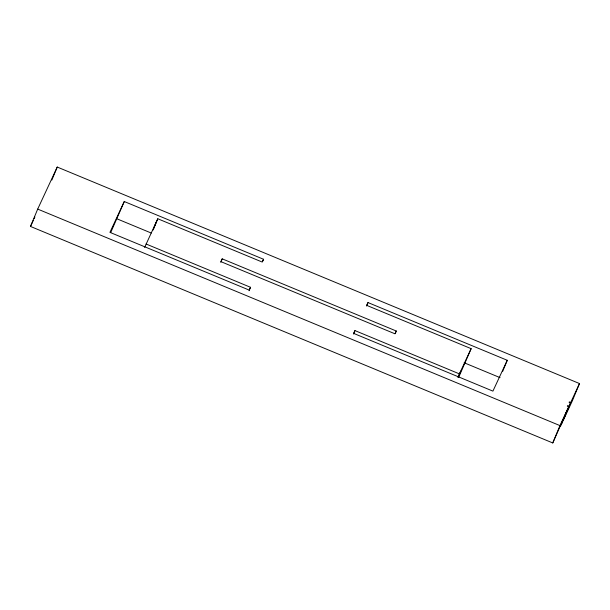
<?xml version="1.0" encoding="UTF-8"?>
<svg xmlns="http://www.w3.org/2000/svg" width="610" height="610" viewBox="0 0 610 610"><rect width="100%" height="100%" fill="white"/><g stroke="black" fill="none" stroke-linecap="round" stroke-linejoin="round"><path stroke-width="0.91" d="M579.5 383.553L570.701 402.47L569.313 401.899L569.115 402.318L570.51 402.89L552.759 442.951L30.5 226.447L37.69 209.093L57.241 167.048L579.5 383.553L572.31 400.907L563.518 419.825M51.85 180.064L57.241 167.048M110.707 232.578L124.265 201.521L263.535 259.258L262.818 260.996M144.616 247.454L157.784 218.761L262.231 262.064L263.535 259.258M153.606 228.506L156.48 221.56M153.11 230.039L157.784 218.761M220.767 262.308L222.2 258.838L396.286 331.009L395.211 333.609M249.063 290.756L250.504 287.287L146.049 243.985M353.518 334.059L354.951 330.589L459.406 373.884L471.141 348.661L366.686 305.358L367.99 302.56L507.261 360.289L502.587 371.574M366.549 306.029L367.99 302.56M457.973 377.361L459.406 373.884M458.194 377.155L460.71 371.086M471.141 348.661L458.735 377.224M552.759 442.951L559.949 425.597L568.749 406.679L567.353 406.1L567.552 405.68L568.939 406.26M560.582 426.131L567.773 408.776M570.701 402.47L561.757 423.607M30.5 226.447L33.291 220.439M34.091 218.723L34.892 217.007M124.265 201.521L109.93 232.357L249.2 290.093L250.504 287.287M222.2 258.838L220.896 261.644L394.983 333.807L396.286 331.009M354.951 330.589L353.647 333.388L492.918 391.124L507.261 360.289M117.082 218.876L151.242 233.035M464.157 362.759L500.07 377.643M37.69 209.093L559.949 425.597"/></g></svg>
